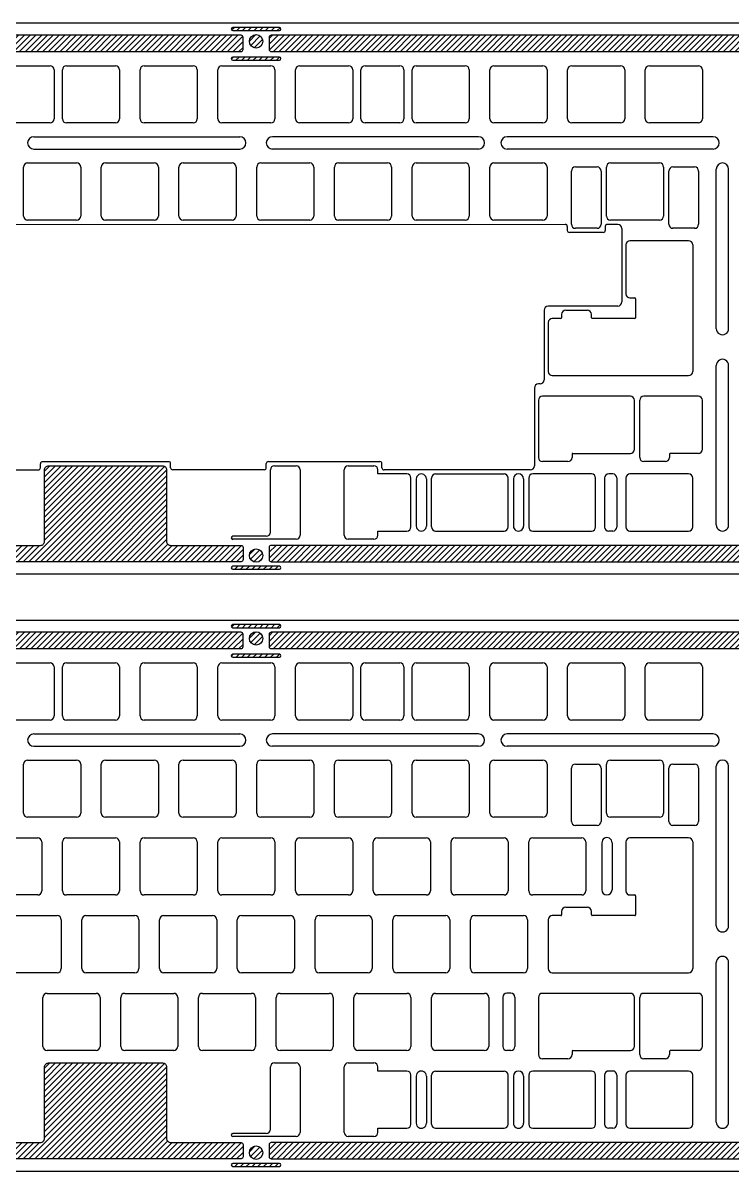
# Model space of a CAD drawing. Header units: inches. Extents: x 2 to 522, y 2 to 437.
# Drawn here: x 123.8 to 297.6, y 2.1 to 283.4 of the extents above; entities that cross this region are included whole.
import ezdxf

# ---------------------------------------------------------------- set-up
doc = ezdxf.new("R2010")
doc.units = ezdxf.units.IN
doc.header["$MEASUREMENT"] = 0
doc.linetypes.add('solid', pattern=[0])
doc.layers.add('hatch', color=7, linetype='Continuous')
doc.layers.add('last', color=3, linetype='Continuous')

msp = doc.modelspace()

# ---------------------------------------------------------------- hatches: boundary and pattern name
at = {"layer": 'hatch'}
h = msp.add_hatch(dxfattribs=at)
h.set_pattern_fill('ANSI31', color=256, scale=8)
h.set_pattern_definition([(45, (7e-13, 146.3113), (-0.7071068, 0.7071068), [])])
h.paths.add_polyline_path([(317.67, 279.89, 0.414214), (317.17, 280.39), (184.67, 280.39, 0.414214), (184.17, 279.89), (184.17, 276.9, 0.414214), (184.67, 276.4), (316.55, 276.4, -0.414214), (316.92, 276.02), (316.92, 275.27, 0.414214), (317.3, 274.9), (333.47, 274.9, 1), (333.47, 275.65), (318.05, 275.65, -0.414214), (317.67, 276.02)])
h.paths.add_polyline_path([(351.27, 277.13), (323.67, 277.13, 0.949744), (323.71, 276.38), (351.27, 276.38, 1)])
h.paths.add_polyline_path([(333.27, 281.94), (326.67, 281.94, 1), (326.67, 277.84), (333.27, 277.84, 1)])
h.paths.add_polyline_path([(348.27, 281.94), (341.67, 281.94, 1), (341.67, 277.84), (348.27, 277.84, 1)])
h.paths.add_polyline_path([(352.32, 278.89, 1), (355.62, 278.89, 1)])
h.paths.add_polyline_path([(356.97, 275.15, 0.414214), (356.47, 275.65), (341.47, 275.65, 1), (341.47, 274.9), (353.78, 274.9, -0.414214), (354.28, 274.4), (354.28, 157.39, -0.414214), (353.78, 156.89), (341.47, 156.89, 1), (341.47, 156.14), (356.47, 156.14, 0.414214), (356.97, 156.64)])
h.paths.add_polyline_path([(351.27, 155.41), (323.71, 155.41, 1.052915), (323.67, 154.66), (351.27, 154.66, 1)])
h.paths.add_polyline_path([(341.67, 153.94, 1), (341.67, 149.84), (348.27, 149.84, 1), (348.27, 153.94), (348.27, 153.94, -1), (348.27, 149.84), (348.27, 149.84, 1), (348.27, 153.94)])
h.paths.add_polyline_path([(333.34, 156.89), (317.3, 156.89, 0.414214), (316.92, 156.51), (316.92, 155.76, -0.414214), (316.55, 155.39), (184.67, 155.39, 0.414214), (184.17, 154.89), (184.17, 151.89, 0.414214), (184.67, 151.39), (317.17, 151.39, 0.414214), (317.67, 151.89), (317.67, 155.76, -0.414214), (318.05, 156.14), (333.34, 156.14, 1)])
h.paths.add_polyline_path([(352.32, 152.89, 1), (355.62, 152.89, 1)])
h.paths.add_polyline_path([(186.67, 150.27), (175.27, 150.27, 1), (175.27, 149.52), (186.67, 149.52, 1)])
h.paths.add_polyline_path([(179.32, 152.89, 1), (182.62, 152.89, 1)])
h.paths.add_polyline_path([(177.77, 154.89, 0.414214), (177.27, 155.39), (160.02, 155.39, -0.414214), (159.02, 156.39), (159.02, 173.89, 0.414214), (158.02, 174.89), (130.11, 174.89, 0.414214), (129.11, 173.89), (129.11, 156.39, -0.414214), (128.11, 155.39), (45.4, 155.39, -0.414214), (45.02, 155.76), (45.02, 156.51, 0.414214), (44.65, 156.89), (28.47, 156.89, 1), (28.47, 156.14), (43.9, 156.14, -0.414214), (44.27, 155.76), (44.27, 151.89, 0.414214), (44.77, 151.39), (177.27, 151.39, 0.414214), (177.77, 151.89)])
h.paths.add_polyline_path([(38.27, 155.41), (10.67, 155.41, 1), (10.67, 154.66), (38.27, 154.66, 1)])
h.paths.add_polyline_path([(6.32, 152.89, 1), (9.62, 152.89, 1)])
h.paths.add_polyline_path([(13.72, 149.84, -1), (13.72, 153.94), (20.22, 153.94, -1), (20.22, 149.84)])
h.paths.add_polyline_path([(28.72, 149.84, -1), (28.72, 153.94), (35.22, 153.94, -1), (35.22, 149.84)])
h.paths.add_polyline_path([(20.47, 156.89), (8.17, 156.89, -0.414214), (7.67, 157.39), (7.67, 274.4, -0.414213), (8.17, 274.9), (20.47, 274.9, 0.999999), (20.47, 275.65), (5.47, 275.65, 0.414214), (4.97, 275.15), (4.97, 156.64, 0.414214), (5.47, 156.14), (20.47, 156.14, 1)])
h.paths.add_polyline_path([(9.62, 278.89, 1), (6.32, 278.89, 1)])
h.paths.add_polyline_path([(20.22, 281.94), (13.72, 281.94, 1), (13.72, 277.84), (20.22, 277.84, 1)])
h.paths.add_polyline_path([(38.27, 277.13), (10.67, 277.13, 1), (10.67, 276.38), (38.27, 276.38, 1)])
h.paths.add_polyline_path([(35.22, 281.94), (28.72, 281.94, 1), (28.72, 277.84), (35.22, 277.84, 1)])
h.paths.add_polyline_path([(177.77, 279.89, 0.414214), (177.27, 280.39), (44.77, 280.39, 0.414214), (44.27, 279.89), (44.27, 276.02, -0.414214), (43.9, 275.65), (28.47, 275.65, 1), (28.47, 274.9), (44.65, 274.9, 0.414214), (45.02, 275.27), (45.02, 276.02, -0.414214), (45.4, 276.4), (177.27, 276.4, 0.414214), (177.77, 276.9)])
h.paths.add_polyline_path([(186.67, 282.27), (175.27, 282.27, 1), (175.27, 281.52), (186.67, 281.52, 1)])
h.paths.add_polyline_path([(179.32, 278.89, 1), (182.62, 278.89, 1)])
h.paths.add_polyline_path([(186.67, 275.02), (175.27, 275.02, 1), (175.27, 274.27), (186.67, 274.27, 1)])
h = msp.add_hatch(dxfattribs=at)
h.set_pattern_fill('ANSI31', color=256, scale=8)
h.paths.add_polyline_path([(317.67, 133.58, 0.414214), (317.17, 134.08), (184.67, 134.08, 0.414214), (184.17, 133.58), (184.17, 130.59, 0.414214), (184.67, 130.09), (316.55, 130.09, -0.414214), (316.92, 129.71), (316.92, 128.96, 0.414214), (317.3, 128.59), (333.47, 128.59, 1), (333.47, 129.34), (318.05, 129.34, -0.414214), (317.67, 129.71)])
h.paths.add_polyline_path([(351.27, 130.82), (323.67, 130.82, 0.949744), (323.71, 130.07), (351.27, 130.07, 1)])
h.paths.add_polyline_path([(333.27, 135.63), (326.67, 135.63, 1), (326.67, 131.53), (333.27, 131.53, 1)])
h.paths.add_polyline_path([(348.27, 135.63), (341.67, 135.63, 1), (341.67, 131.53), (348.27, 131.53, 1)])
h.paths.add_polyline_path([(352.32, 132.58, 1), (355.62, 132.58, 1)])
h.paths.add_polyline_path([(356.97, 128.84, 0.414214), (356.47, 129.34), (341.47, 129.34, 1), (341.47, 128.59), (353.78, 128.59, -0.414214), (354.28, 128.09), (354.28, 11.07, -0.414214), (353.78, 10.57), (341.47, 10.57, 1), (341.47, 9.82), (356.47, 9.82, 0.414214), (356.97, 10.32)])
h.paths.add_polyline_path([(351.27, 9.09), (323.71, 9.09, 1.052915), (323.67, 8.35), (351.27, 8.34, 1)])
h.paths.add_polyline_path([(341.67, 7.63, 1), (341.67, 3.53), (348.27, 3.53, 1), (348.27, 7.63), (348.27, 7.63, -1), (348.27, 3.53), (348.27, 3.53, 1), (348.27, 7.63)])
h.paths.add_polyline_path([(333.34, 10.57), (317.3, 10.57, 0.414214), (316.92, 10.2), (316.92, 9.45, -0.414214), (316.55, 9.07), (184.67, 9.07, 0.414214), (184.17, 8.57), (184.17, 5.58, 0.414214), (184.67, 5.08), (317.17, 5.08, 0.414214), (317.67, 5.58), (317.67, 9.45, -0.414214), (318.05, 9.82), (333.34, 9.82, 1)])
h.paths.add_polyline_path([(352.32, 6.58, 1), (355.62, 6.58, 1)])
h.paths.add_polyline_path([(186.67, 3.96), (175.27, 3.96, 1), (175.27, 3.21), (186.67, 3.21, 1)])
h.paths.add_polyline_path([(179.32, 6.58, 1), (182.62, 6.58, 1)])
h.paths.add_polyline_path([(177.77, 8.57, 0.414214), (177.27, 9.07), (160.02, 9.07, -0.414214), (159.02, 10.07), (159.02, 27.57, 0.414214), (158.02, 28.57), (130.11, 28.57, 0.414214), (129.11, 27.57), (129.11, 10.07, -0.414214), (128.11, 9.07), (45.4, 9.07, -0.414214), (45.02, 9.45), (45.02, 10.2, 0.414214), (44.65, 10.57), (28.47, 10.57, 1), (28.47, 9.82), (43.9, 9.82, -0.414214), (44.27, 9.45), (44.27, 5.58, 0.414214), (44.77, 5.08), (177.27, 5.08, 0.414214), (177.77, 5.58)])
h.paths.add_polyline_path([(38.27, 9.09), (10.67, 9.09, 1), (10.67, 8.34), (38.27, 8.34, 1)])
h.paths.add_polyline_path([(6.32, 6.58, 1), (9.62, 6.58, 1)])
h.paths.add_polyline_path([(13.72, 3.53, -1), (13.72, 7.63), (20.22, 7.63, -1), (20.22, 3.53)])
h.paths.add_polyline_path([(28.72, 3.53, -1), (28.72, 7.63), (35.22, 7.63, -1), (35.22, 3.53)])
h.paths.add_polyline_path([(20.47, 10.57), (8.17, 10.57, -0.414214), (7.67, 11.07), (7.67, 128.09, -0.414213), (8.17, 128.59), (20.47, 128.59, 0.999999), (20.47, 129.34), (5.47, 129.34, 0.414214), (4.97, 128.84), (4.97, 10.32, 0.414214), (5.47, 9.82), (20.47, 9.82, 1)])
h.paths.add_polyline_path([(9.62, 132.58, 1), (6.32, 132.58, 1)])
h.paths.add_polyline_path([(20.22, 135.63), (13.72, 135.63, 1), (13.72, 131.53), (20.22, 131.53, 1)])
h.paths.add_polyline_path([(38.27, 130.82), (10.67, 130.82, 1), (10.67, 130.07), (38.27, 130.07, 1)])
h.paths.add_polyline_path([(35.22, 135.63), (28.72, 135.63, 1), (28.72, 131.53), (35.22, 131.53, 1)])
h.paths.add_polyline_path([(177.77, 133.58, 0.414214), (177.27, 134.08), (44.77, 134.08, 0.414214), (44.27, 133.58), (44.27, 129.71, -0.414214), (43.9, 129.34), (28.47, 129.34, 1), (28.47, 128.59), (44.65, 128.59, 0.414214), (45.02, 128.96), (45.02, 129.71, -0.414214), (45.4, 130.09), (177.27, 130.09, 0.414214), (177.77, 130.59)])
h.paths.add_polyline_path([(186.67, 135.96), (175.27, 135.96, 1), (175.27, 135.21), (186.67, 135.21, 1)])
h.paths.add_polyline_path([(179.32, 132.58, 1), (182.62, 132.58, 1)])
h.paths.add_polyline_path([(186.67, 128.71), (175.27, 128.71, 1), (175.27, 127.96), (186.67, 127.96, 1)])

# ---------------------------------------------------------------- linework, layer by layer
at = {"layer": 'last', "color": 3, "linetype": 'solid'}
for p, q in [((5.97, 283.39), (355.97, 283.39)), ((121.94, 272.9), (130.47, 272.9)), ((134.49, 272.9), (146.49, 272.9)), ((153.54, 272.9), (165.54, 272.9)), ((172.59, 272.9), (184.59, 272.9)), ((191.64, 272.9), (203.64, 272.9)), ((207.67, 272.9), (216.19, 272.9)), ((220.22, 272.9), (232.22, 272.9)), ((239.27, 272.9), (251.27, 272.9)), ((258.32, 272.9), (270.32, 272.9)), ((277.37, 272.9), (289.37, 272.9)), ((131.47, 271.9), (131.47, 259.9)), ((133.49, 259.9), (133.49, 271.9)), ((147.49, 271.9), (147.49, 259.9)), ((152.54, 259.9), (152.54, 271.9)), ((166.54, 271.9), (166.54, 259.9)), ((171.59, 259.9), (171.59, 271.9)), ((185.59, 271.9), (185.59, 259.9)), ((190.64, 259.9), (190.64, 271.9)), ((204.64, 271.9), (204.64, 259.9)), ((206.67, 259.9), (206.67, 271.9)), ((217.19, 271.9), (217.19, 259.9)), ((219.22, 259.9), (219.22, 271.9)), ((233.22, 271.9), (233.22, 259.9)), ((238.27, 259.9), (238.27, 271.9)), ((252.27, 271.9), (252.27, 259.9)), ((257.32, 259.9), (257.32, 271.9)), ((271.32, 271.9), (271.32, 259.9)), ((276.37, 259.9), (276.37, 271.9)), ((290.37, 271.9), (290.37, 259.9)), ((130.47, 258.9), (121.94, 258.9)), ((146.49, 258.9), (134.49, 258.9)), ((165.54, 258.9), (153.54, 258.9)), ((184.59, 258.9), (172.59, 258.9)), ((203.64, 258.9), (191.64, 258.9)), ((216.19, 258.9), (207.67, 258.9)), ((232.22, 258.9), (220.22, 258.9)), ((251.27, 258.9), (239.27, 258.9)), ((270.32, 258.9), (258.32, 258.9)), ((289.37, 258.9), (277.37, 258.9)), ((126.47, 255.49), (176.97, 255.49)), ((235.47, 255.49), (184.97, 255.49)), ((292.97, 255.49), (242.47, 255.49)), ((126.47, 252.49), (176.97, 252.49)), ((235.47, 252.49), (184.97, 252.49)), ((292.97, 252.49), (242.47, 252.49)), ((123.97, 236.08), (123.97, 248.08)), ((124.97, 249.08), (136.97, 249.08)), ((137.97, 248.08), (137.97, 236.08)), ((143.02, 236.08), (143.02, 248.08)), ((144.02, 249.08), (156.02, 249.08)), ((157.02, 248.08), (157.02, 236.08)), ((162.07, 236.08), (162.07, 248.08)), ((163.07, 249.08), (175.07, 249.08)), ((176.07, 248.08), (176.07, 236.08)), ((181.12, 236.08), (181.12, 248.08)), ((182.12, 249.08), (194.12, 249.08)), ((195.12, 248.08), (195.12, 236.08)), ((200.17, 236.08), (200.17, 248.08)), ((201.17, 249.08), (213.17, 249.08)), ((214.17, 248.08), (214.17, 236.08)), ((219.22, 236.08), (219.22, 248.08)), ((220.22, 249.08), (232.22, 249.08)), ((233.22, 248.08), (233.22, 236.08)), ((238.27, 236.08), (238.27, 248.08)), ((239.27, 249.08), (251.27, 249.08)), ((252.27, 248.08), (252.27, 236.08)), ((259.25, 248.11), (264.55, 248.11)), ((266.84, 236.08), (266.84, 248.08)), ((267.84, 249.08), (279.84, 249.08)), ((280.84, 248.08), (280.84, 236.08)), ((283.13, 248.11), (288.43, 248.11)), ((293.77, 208.48), (293.77, 247.59)), ((296.77, 208.48), (296.77, 247.59)), ((258.25, 234.07), (258.25, 247.11)), ((265.55, 247.11), (265.55, 234.07)), ((282.13, 234.07), (282.13, 247.11)), ((289.43, 247.11), (289.43, 234.07)), ((136.97, 235.08), (124.97, 235.08)), ((156.02, 235.08), (144.02, 235.08)), ((175.07, 235.08), (163.07, 235.08)), ((194.12, 235.08), (182.12, 235.08)), ((213.17, 235.08), (201.17, 235.08)), ((232.22, 235.08), (220.22, 235.08)), ((251.27, 235.08), (239.27, 235.08)), ((279.84, 235.08), (267.84, 235.08)), ((264.55, 233.07), (259.25, 233.07)), ((288.51, 233.07), (283.07, 233.07)), ((288.43, 233.07), (283.13, 233.07)), ((271.61, 229.03), (271.61, 217.03)), ((286.99, 230.03), (272.61, 230.03)), ((287.99, 229.03), (287.99, 197.98)), ((272.61, 216.03), (273.79, 216.03)), ((273.99, 215.83), (273.99, 211.18)), ((255.66, 210.98), (253.56, 210.98)), ((255.86, 212.01), (255.86, 211.18)), ((256.86, 213.01), (262.16, 213.01)), ((263.16, 211.18), (263.16, 212.01)), ((273.79, 210.98), (263.36, 210.98)), ((252.56, 209.98), (252.56, 197.98)), ((253.56, 196.98), (286.99, 196.98)), ((293.77, 160.39), (293.77, 199.48)), ((296.77, 160.39), (296.77, 199.48)), ((272.7, 191.93), (251.17, 191.93)), ((289.37, 191.93), (275.99, 191.93)), ((250.17, 190.93), (250.17, 176.91)), ((273.7, 178.93), (273.7, 190.93)), ((274.99, 176.91), (274.99, 190.93)), ((290.37, 178.93), (290.37, 190.93)), ((258.41, 177.73), (258.41, 176.91)), ((258.61, 177.93), (272.7, 177.93)), ((282.29, 177.73), (282.29, 176.91)), ((289.37, 177.93), (282.49, 177.93)), ((185.47, 174.91), (190.77, 174.91)), ((203.55, 174.91), (209.82, 174.91)), ((257.41, 175.91), (251.17, 175.91)), ((281.29, 175.91), (275.99, 175.91)), ((184.47, 158.62), (184.47, 173.91)), ((191.77, 173.91), (191.77, 157.87)), ((202.55, 157.87), (202.55, 173.91)), ((210.82, 172.89), (210.82, 173.91)), ((217.93, 172.89), (210.82, 172.89)), ((218.93, 159.89), (218.93, 171.89)), ((220.21, 171.66), (220.21, 160.12)), ((222.71, 171.66), (222.71, 160.12)), ((223.98, 159.89), (223.98, 171.89)), ((224.98, 172.89), (241.74, 172.89)), ((242.74, 159.89), (242.74, 171.89)), ((244.02, 171.66), (244.02, 160.12)), ((246.52, 171.66), (246.52, 160.12)), ((247.79, 171.89), (247.79, 159.89)), ((263.17, 172.89), (248.79, 172.89)), ((264.17, 159.89), (264.17, 171.89)), ((266.39, 171.91), (266.39, 159.87)), ((268.39, 172.91), (267.39, 172.91)), ((269.39, 171.91), (269.39, 159.87)), ((271.61, 171.89), (271.61, 159.89)), ((286.99, 172.89), (272.61, 172.89)), ((287.99, 159.89), (287.99, 171.89)), ((210.82, 158.89), (217.93, 158.89)), ((210.82, 157.87), (210.82, 158.89)), ((224.98, 158.89), (241.74, 158.89)), ((248.79, 158.89), (263.17, 158.89)), ((268.39, 158.87), (267.39, 158.87)), ((272.61, 158.89), (286.99, 158.89)), ((190.77, 156.87), (175.27, 156.87)), ((209.82, 156.87), (203.55, 156.87)), ((5.97, 148.39), (355.97, 148.39)), ((5.97, 137.08), (355.97, 137.08)), ((121.94, 126.59), (130.47, 126.59)), ((131.47, 125.59), (131.47, 113.59)), ((133.49, 113.59), (133.49, 125.59)), ((134.49, 126.59), (146.49, 126.59)), ((147.49, 125.59), (147.49, 113.59)), ((152.54, 113.59), (152.54, 125.59)), ((153.54, 126.59), (165.54, 126.59)), ((166.54, 125.59), (166.54, 113.59)), ((171.59, 113.59), (171.59, 125.59)), ((172.59, 126.59), (184.59, 126.59)), ((185.59, 125.59), (185.59, 113.59)), ((190.64, 113.59), (190.64, 125.59)), ((191.64, 126.59), (203.64, 126.59)), ((204.64, 125.59), (204.64, 113.59)), ((206.67, 113.59), (206.67, 125.59)), ((207.67, 126.59), (216.19, 126.59)), ((217.19, 125.59), (217.19, 113.59)), ((219.22, 113.59), (219.22, 125.59)), ((220.22, 126.59), (232.22, 126.59)), ((233.22, 125.59), (233.22, 113.59)), ((238.27, 113.59), (238.27, 125.59)), ((239.27, 126.59), (251.27, 126.59)), ((252.27, 125.59), (252.27, 113.59)), ((257.32, 113.59), (257.32, 125.59)), ((258.32, 126.59), (270.32, 126.59)), ((271.32, 125.59), (271.32, 113.59)), ((276.37, 113.59), (276.37, 125.59)), ((277.37, 126.59), (289.37, 126.59)), ((290.37, 125.59), (290.37, 113.59)), ((130.47, 112.59), (121.94, 112.59)), ((146.49, 112.59), (134.49, 112.59)), ((165.54, 112.59), (153.54, 112.59)), ((184.59, 112.59), (172.59, 112.59)), ((203.64, 112.59), (191.64, 112.59)), ((216.19, 112.59), (207.67, 112.59)), ((232.22, 112.59), (220.22, 112.59)), ((251.27, 112.59), (239.27, 112.59)), ((270.32, 112.59), (258.32, 112.59)), ((289.37, 112.59), (277.37, 112.59)), ((126.47, 109.18), (176.97, 109.18)), ((235.47, 109.18), (184.97, 109.18)), ((292.97, 109.18), (242.47, 109.18)), ((126.47, 106.18), (176.97, 106.18)), ((235.47, 106.18), (184.97, 106.18)), ((292.97, 106.18), (242.47, 106.18)), ((123.97, 89.77), (123.97, 101.77)), ((124.97, 102.77), (136.97, 102.77)), ((137.97, 101.77), (137.97, 89.77)), ((143.02, 89.77), (143.02, 101.77)), ((144.02, 102.77), (156.02, 102.77)), ((157.02, 101.77), (157.02, 89.77)), ((162.07, 89.77), (162.07, 101.77)), ((163.07, 102.77), (175.07, 102.77)), ((176.07, 101.77), (176.07, 89.77)), ((181.12, 89.77), (181.12, 101.77)), ((182.12, 102.77), (194.12, 102.77)), ((195.12, 101.77), (195.12, 89.77)), ((200.17, 89.77), (200.17, 101.77)), ((201.17, 102.77), (213.17, 102.77)), ((214.17, 101.77), (214.17, 89.77)), ((219.22, 89.77), (219.22, 101.77)), ((220.22, 102.77), (232.22, 102.77)), ((233.22, 101.77), (233.22, 89.77)), ((238.27, 89.77), (238.27, 101.77)), ((239.27, 102.77), (251.27, 102.77)), ((252.27, 101.77), (252.27, 89.77)), ((259.25, 101.8), (264.55, 101.8)), ((266.84, 89.77), (266.84, 101.77)), ((267.84, 102.77), (279.84, 102.77)), ((280.84, 101.77), (280.84, 89.77)), ((283.13, 101.8), (288.43, 101.8)), ((293.77, 62.17), (293.77, 101.27)), ((296.77, 62.17), (296.77, 101.27)), ((258.25, 87.76), (258.25, 100.8)), ((265.55, 100.8), (265.55, 87.76)), ((282.13, 87.76), (282.13, 100.8)), ((289.43, 100.8), (289.43, 87.76)), ((136.97, 88.77), (124.97, 88.77)), ((156.02, 88.77), (144.02, 88.77)), ((175.07, 88.77), (163.07, 88.77)), ((194.12, 88.77), (182.12, 88.77)), ((213.17, 88.77), (201.17, 88.77)), ((232.22, 88.77), (220.22, 88.77)), ((251.27, 88.77), (239.27, 88.77)), ((279.84, 88.77), (267.84, 88.77)), ((264.55, 86.76), (259.25, 86.76)), ((288.51, 86.76), (283.07, 86.76)), ((288.43, 86.76), (283.13, 86.76)), ((115.44, 83.72), (127.44, 83.72)), ((128.44, 82.72), (128.44, 70.72)), ((133.49, 70.72), (133.49, 82.72)), ((134.49, 83.72), (146.49, 83.72)), ((147.49, 82.72), (147.49, 70.72)), ((152.54, 70.72), (152.54, 82.72)), ((153.54, 83.72), (165.54, 83.72)), ((166.54, 82.72), (166.54, 70.72)), ((171.59, 70.72), (171.59, 82.72)), ((172.59, 83.72), (184.59, 83.72)), ((185.59, 82.72), (185.59, 70.72)), ((190.64, 70.72), (190.64, 82.72)), ((191.64, 83.72), (203.64, 83.72)), ((204.64, 82.72), (204.64, 70.72)), ((209.69, 70.72), (209.69, 82.72)), ((210.69, 83.72), (222.69, 83.72)), ((223.69, 82.72), (223.69, 70.72)), ((228.74, 70.72), (228.74, 82.72)), ((229.74, 83.72), (241.74, 83.72)), ((242.74, 82.72), (242.74, 70.72)), ((247.79, 70.72), (247.79, 82.72)), ((248.79, 83.72), (260.79, 83.72)), ((261.79, 82.72), (261.79, 70.72)), ((265.71, 82.52), (265.71, 70.98)), ((268.21, 82.52), (268.21, 70.98)), ((271.61, 82.72), (271.61, 70.72)), ((286.99, 83.72), (272.61, 83.72)), ((287.99, 82.72), (287.99, 51.67)), ((127.44, 69.72), (115.44, 69.72)), ((146.49, 69.72), (134.49, 69.72)), ((165.54, 69.72), (153.54, 69.72)), ((184.59, 69.72), (172.59, 69.72)), ((203.64, 69.72), (191.64, 69.72)), ((222.69, 69.72), (210.69, 69.72)), ((241.74, 69.72), (229.74, 69.72)), ((260.79, 69.72), (248.79, 69.72)), ((272.61, 69.72), (273.79, 69.72)), ((273.99, 69.52), (273.99, 64.87)), ((255.86, 65.7), (255.86, 64.87)), ((256.86, 66.7), (262.16, 66.7)), ((263.16, 64.87), (263.16, 65.7)), ((120.21, 64.67), (132.21, 64.67)), ((133.21, 63.67), (133.21, 51.67)), ((138.26, 51.67), (138.26, 63.67)), ((139.26, 64.67), (151.26, 64.67)), ((152.26, 63.67), (152.26, 51.67)), ((157.31, 51.67), (157.31, 63.67)), ((158.31, 64.67), (170.31, 64.67)), ((171.31, 63.67), (171.31, 51.67)), ((176.36, 51.67), (176.36, 63.67)), ((177.36, 64.67), (189.36, 64.67)), ((190.36, 63.67), (190.36, 51.67)), ((195.41, 51.67), (195.41, 63.67)), ((196.41, 64.67), (208.41, 64.67)), ((209.41, 63.67), (209.41, 51.67)), ((214.46, 51.67), (214.46, 63.67)), ((215.46, 64.67), (227.46, 64.67)), ((228.46, 63.67), (228.46, 51.67)), ((233.51, 51.67), (233.51, 63.67)), ((234.51, 64.67), (246.51, 64.67)), ((247.51, 63.67), (247.51, 51.67)), ((252.56, 63.67), (252.56, 51.67)), ((255.66, 64.67), (253.56, 64.67)), ((273.79, 64.67), (263.36, 64.67)), ((132.21, 50.67), (120.21, 50.67)), ((151.26, 50.67), (139.26, 50.67)), ((170.31, 50.67), (158.31, 50.67)), ((189.36, 50.67), (177.36, 50.67)), ((208.41, 50.67), (196.41, 50.67)), ((227.46, 50.67), (215.46, 50.67)), ((246.51, 50.67), (234.51, 50.67)), ((253.56, 50.67), (286.99, 50.67)), ((293.77, 14.07), (293.77, 53.17)), ((296.77, 14.07), (296.77, 53.17)), ((129.73, 45.62), (141.73, 45.62)), ((148.78, 45.62), (160.78, 45.62)), ((167.83, 45.62), (179.83, 45.62)), ((186.88, 45.62), (198.88, 45.62)), ((205.93, 45.62), (217.93, 45.62)), ((224.98, 45.62), (236.98, 45.62)), ((243.41, 45.67), (242.41, 45.67)), ((272.7, 45.62), (251.17, 45.62)), ((289.37, 45.62), (275.99, 45.62)), ((128.73, 32.62), (128.73, 44.62)), ((142.73, 44.62), (142.73, 32.62)), ((147.78, 32.62), (147.78, 44.62)), ((161.78, 44.62), (161.78, 32.62)), ((166.83, 32.62), (166.83, 44.62)), ((180.83, 44.62), (180.83, 32.62)), ((185.88, 32.62), (185.88, 44.62)), ((199.88, 44.62), (199.88, 32.62)), ((204.93, 32.62), (204.93, 44.62)), ((218.93, 44.62), (218.93, 32.62)), ((223.98, 32.62), (223.98, 44.62)), ((237.98, 44.62), (237.98, 32.62)), ((241.41, 44.67), (241.41, 32.63)), ((244.41, 44.67), (244.41, 32.63)), ((250.17, 44.62), (250.17, 30.6)), ((273.7, 32.62), (273.7, 44.62)), ((274.99, 30.6), (274.99, 44.62)), ((290.37, 32.62), (290.37, 44.62)), ((141.73, 31.62), (129.73, 31.62)), ((160.78, 31.62), (148.78, 31.62)), ((179.83, 31.62), (167.83, 31.62)), ((198.88, 31.62), (186.88, 31.62)), ((217.93, 31.62), (205.93, 31.62)), ((236.98, 31.62), (224.98, 31.62)), ((243.41, 31.63), (242.41, 31.63)), ((258.41, 31.42), (258.41, 30.6)), ((258.61, 31.62), (272.7, 31.62)), ((282.29, 31.42), (282.29, 30.6)), ((289.37, 31.62), (282.49, 31.62)), ((185.47, 28.59), (190.77, 28.59)), ((203.55, 28.59), (209.82, 28.59)), ((257.41, 29.6), (251.17, 29.6)), ((281.29, 29.6), (275.99, 29.6)), ((184.47, 12.3), (184.47, 27.59)), ((191.77, 27.59), (191.77, 11.55)), ((202.55, 11.55), (202.55, 27.59)), ((210.82, 26.57), (210.82, 27.59)), ((217.93, 26.57), (210.82, 26.57)), ((218.93, 13.57), (218.93, 25.57)), ((220.21, 25.34), (220.21, 13.8)), ((222.71, 25.34), (222.71, 13.8)), ((223.98, 13.57), (223.98, 25.57)), ((224.98, 26.57), (241.74, 26.57)), ((242.74, 13.57), (242.74, 25.57)), ((244.02, 25.34), (244.02, 13.8)), ((246.52, 25.34), (246.52, 13.8)), ((247.79, 25.57), (247.79, 13.57)), ((263.17, 26.57), (248.79, 26.57)), ((264.17, 13.57), (264.17, 25.57)), ((266.39, 25.59), (266.39, 13.55)), ((268.39, 26.59), (267.39, 26.59)), ((269.39, 25.59), (269.39, 13.55)), ((271.61, 25.57), (271.61, 13.57)), ((286.99, 26.57), (272.61, 26.57)), ((287.99, 13.57), (287.99, 25.57)), ((210.82, 12.57), (217.93, 12.57)), ((210.82, 11.55), (210.82, 12.57)), ((224.98, 12.57), (241.74, 12.57)), ((248.79, 12.57), (263.17, 12.57)), ((268.39, 12.55), (267.39, 12.55)), ((272.61, 12.57), (286.99, 12.57)), ((190.77, 10.55), (175.27, 10.55)), ((209.82, 10.55), (203.55, 10.55)), ((5.97, 2.08), (355.97, 2.08))]:
    msp.add_line(p, q, dxfattribs=at)
at = {"layer": 'last', "color": 3, "linetype": 'Continuous'}
for p, q in [((30.47, 234.08), (256.75, 234.04)), ((270.61, 233.04), (270.61, 215.03)), ((269.61, 214.03), (252.55, 213.99)), ((251.56, 212.99), (251.56, 195.93)), ((250.56, 194.93), (250.17, 194.93)), ((249.17, 193.93), (249.17, 174.88)), ((248.17, 173.88), (212.32, 173.89))]:
    msp.add_line(p, q, dxfattribs=at)
at = {"layer": 'last', "color": 3}
for p, q in [((257.25, 233.54), (257.25, 232.57)), ((266.55, 233.54), (266.55, 232.57)), ((269.61, 234.04), (267.05, 234.04)), ((266.05, 232.07), (257.75, 232.07)), ((128.11, 174.38), (128.11, 175.39)), ((159.52, 175.89), (128.61, 175.89)), ((160.02, 174.41), (160.02, 175.39)), ((183.47, 174.41), (183.47, 175.41)), ((183.97, 175.91), (211.32, 175.91)), ((211.82, 174.39), (211.82, 175.41)), ((97.9, 173.88), (127.61, 173.88)), ((182.97, 173.91), (160.52, 173.91)), ((183.47, 157.62), (175.27, 157.62)), ((183.47, 11.3), (175.27, 11.3))]:
    msp.add_line(p, q, dxfattribs=at)
for points in [[(186.67, 281.52, 1), (186.67, 282.27), (175.27, 282.27, 1), (175.27, 281.52)], [(28.47, 274.9), (44.65, 274.9, 0.414214), (45.02, 275.27), (45.02, 276.02, -0.414214), (45.4, 276.4), (177.27, 276.4, 0.414214), (177.77, 276.9), (177.77, 279.89, 0.414214), (177.27, 280.39), (44.77, 280.39, 0.414214), (44.27, 279.89), (44.27, 276.02, -0.414214), (43.9, 275.65), (28.47, 275.65, 1)], [(317.3, 274.9), (333.47, 274.9, 1), (333.47, 275.65), (318.05, 275.65, -0.414214), (317.67, 276.02), (317.67, 279.89, 0.414214), (317.17, 280.39), (184.67, 280.39, 0.414214), (184.17, 279.89), (184.17, 276.9, 0.414214), (184.67, 276.4), (316.55, 276.4, -0.414214), (316.92, 276.02), (316.92, 275.27, 0.414214)], [(186.67, 274.27, 1), (186.67, 275.02), (175.27, 275.02, 1), (175.27, 274.27)], [(177.77, 154.89), (177.77, 151.89, -0.414214), (177.27, 151.39), (44.77, 151.39, -0.414214), (44.27, 151.89), (44.27, 155.76, 0.414214), (43.9, 156.14), (28.47, 156.14, -1), (28.47, 156.89), (44.65, 156.89, -0.414214), (45.02, 156.51), (45.02, 155.76, 0.414214), (45.4, 155.39), (128.11, 155.39, 0.414214), (129.11, 156.39), (129.11, 173.89, -0.414214), (130.11, 174.89), (158.02, 174.89, -0.414214), (159.02, 173.89), (159.02, 156.39, 0.414214), (160.02, 155.39), (177.27, 155.39, -0.414214)], [(175.27, 150.27, 1), (175.27, 149.52), (186.67, 149.52, 1), (186.67, 150.27)], [(186.67, 135.21, 1), (186.67, 135.96), (175.27, 135.96, 1), (175.27, 135.21)], [(28.47, 128.59), (44.65, 128.59, 0.414214), (45.02, 128.96), (45.02, 129.71, -0.414214), (45.4, 130.09), (177.27, 130.09, 0.414214), (177.77, 130.59), (177.77, 133.58, 0.414214), (177.27, 134.08), (44.77, 134.08, 0.414214), (44.27, 133.58), (44.27, 129.71, -0.414214), (43.9, 129.34), (28.47, 129.34, 1)], [(317.3, 128.59), (333.47, 128.59, 1), (333.47, 129.34), (318.05, 129.34, -0.414214), (317.67, 129.71), (317.67, 133.58, 0.414214), (317.17, 134.08), (184.67, 134.08, 0.414214), (184.17, 133.58), (184.17, 130.59, 0.414214), (184.67, 130.09), (316.55, 130.09, -0.414214), (316.92, 129.71), (316.92, 128.96, 0.414214)], [(186.67, 127.96, 1), (186.67, 128.71), (175.27, 128.71, 1), (175.27, 127.96)], [(177.77, 8.57), (177.77, 5.58, -0.414214), (177.27, 5.08), (44.77, 5.08, -0.414214), (44.27, 5.58), (44.27, 9.45, 0.414214), (43.9, 9.82), (28.47, 9.82, -1), (28.47, 10.57), (44.65, 10.57, -0.414214), (45.02, 10.2), (45.02, 9.45, 0.414214), (45.4, 9.07), (128.11, 9.07, 0.414214), (129.11, 10.07), (129.11, 27.57, -0.414214), (130.11, 28.57), (158.02, 28.57, -0.414214), (159.02, 27.57), (159.02, 10.07, 0.414214), (160.02, 9.07), (177.27, 9.07, -0.414214)], [(175.27, 3.96, 1), (175.27, 3.21), (186.67, 3.21, 1), (186.67, 3.96)]]:
    msp.add_lwpolyline(points, format="xyb", close=True, dxfattribs=at)
for points in [[(333.47, 156.89), (317.3, 156.89, 0.414214), (316.92, 156.51), (316.92, 155.76, -0.414214), (316.55, 155.39), (184.67, 155.39, 0.414214), (184.17, 154.89), (184.17, 151.89, 0.414214), (184.67, 151.39), (317.17, 151.39, 0.414214), (317.67, 151.89), (317.67, 155.76, -0.414214), (318.05, 156.14), (333.47, 156.14)], [(333.47, 10.57), (317.3, 10.57, 0.414214), (316.92, 10.2), (316.92, 9.45, -0.414214), (316.55, 9.07), (184.67, 9.07, 0.414214), (184.17, 8.57), (184.17, 5.58, 0.414214), (184.67, 5.08), (317.17, 5.08, 0.414214), (317.67, 5.58), (317.67, 9.45, -0.414214), (318.05, 9.82), (333.47, 9.82)]]:
    msp.add_lwpolyline(points, format="xyb", dxfattribs=at)
at = {"layer": 'last', "color": 3, "linetype": 'solid'}
for centre in [(180.97, 278.89), (180.97, 152.89), (180.97, 132.58), (180.97, 6.58)]:
    msp.add_circle(centre, 1.65, dxfattribs=at)
for centre, radius, start, end in [((130.47, 271.9), 1, 0, 90), ((134.49, 271.9), 1, 90, 180), ((146.49, 271.9), 1, 0, 90), ((153.54, 271.9), 1, 90, 180), ((165.54, 271.9), 1, 0, 90), ((172.59, 271.9), 1, 90, 180), ((184.59, 271.9), 1, 0, 90), ((191.64, 271.9), 1, 90, 180), ((203.64, 271.9), 1, 0, 90), ((207.67, 271.9), 1, 90, 180), ((216.19, 271.9), 1, 0, 90), ((220.22, 271.9), 1, 90, 180), ((232.22, 271.9), 1, 0, 90), ((239.27, 271.9), 1, 90, 180), ((251.27, 271.9), 1, 0, 90), ((258.32, 271.9), 1, 90, 180), ((270.32, 271.9), 1, 0, 90), ((277.37, 271.9), 1, 90, 180), ((289.37, 271.9), 1, 0, 90), ((130.47, 259.9), 1, 270, 0), ((134.49, 259.9), 1, 180, 270), ((146.49, 259.9), 1, 270, 0), ((153.54, 259.9), 1, 180, 270), ((165.54, 259.9), 1, 270, 0), ((172.59, 259.9), 1, 180, 270), ((184.59, 259.9), 1, 270, 0), ((191.64, 259.9), 1, 180, 270), ((203.64, 259.9), 1, 270, 0), ((207.67, 259.9), 1, 180, 270), ((216.19, 259.9), 1, 270, 0), ((220.22, 259.9), 1, 180, 270), ((232.22, 259.9), 1, 270, 0), ((239.27, 259.9), 1, 180, 270), ((251.27, 259.9), 1, 270, 0), ((258.32, 259.9), 1, 180, 270), ((270.32, 259.9), 1, 270, 0), ((277.37, 259.9), 1, 180, 270), ((289.37, 259.9), 1, 270, 0), ((126.47, 253.99), 1.5, 90, 270), ((176.97, 253.99), 1.5, 270, 90), ((184.97, 253.99), 1.5, 90, 270), ((235.47, 253.99), 1.5, 270, 90), ((242.47, 253.99), 1.5, 90, 270), ((292.97, 253.99), 1.5, 270, 90), ((124.97, 248.08), 1, 90, 180), ((136.97, 248.08), 1, 0, 90), ((144.02, 248.08), 1, 90, 180), ((156.02, 248.08), 1, 0, 90), ((163.07, 248.08), 1, 90, 180), ((175.07, 248.08), 1, 0, 90), ((182.12, 248.08), 1, 90, 180), ((194.12, 248.08), 1, 0, 90), ((201.17, 248.08), 1, 90, 180), ((213.17, 248.08), 1, 0, 90), ((220.22, 248.08), 1, 90, 180), ((232.22, 248.08), 1, 0, 90), ((239.27, 248.08), 1, 90, 180), ((251.27, 248.08), 1, 0, 90), ((259.25, 247.11), 1, 90, 180), ((264.55, 247.11), 1, 360, 90), ((267.84, 248.08), 1, 90, 180), ((279.84, 248.08), 1, 0, 90), ((283.13, 247.11), 1, 90, 180), ((288.43, 247.11), 1, 360, 90), ((295.27, 247.59), 1.5, 0, 180), ((124.97, 236.08), 1, 180, 270), ((136.97, 236.08), 1, 270, 0), ((144.02, 236.08), 1, 180, 270), ((156.02, 236.08), 1, 270, 0), ((163.07, 236.08), 1, 180, 270), ((175.07, 236.08), 1, 270, 0), ((182.12, 236.08), 1, 180, 270), ((194.12, 236.08), 1, 270, 0), ((201.17, 236.08), 1, 180, 270), ((213.17, 236.08), 1, 270, 0), ((220.22, 236.08), 1, 180, 270), ((232.22, 236.08), 1, 270, 0), ((239.27, 236.08), 1, 180, 270), ((251.27, 236.08), 1, 270, 0), ((259.25, 234.07), 1, 180, 270), ((264.55, 234.07), 1, 270, 360), ((267.84, 236.08), 1, 180, 270), ((279.84, 236.08), 1, 270, 0), ((283.13, 234.07), 1, 180, 270), ((288.43, 234.07), 1, 270, 360), ((272.61, 229.03), 1, 90, 180), ((286.99, 229.03), 1, 0, 90), ((272.61, 217.03), 1, 180, 270), ((273.79, 215.83), 0.2, 0, 90), ((253.56, 209.98), 1, 90, 180), ((255.66, 211.18), 0.2, 270, 0), ((256.86, 212.01), 1, 90, 180), ((262.16, 212.01), 1, 360, 90), ((263.36, 211.18), 0.2, 180, 270), ((273.79, 211.18), 0.2, 270, 0), ((295.27, 208.48), 1.5, 179.999, 0.001), ((295.27, 199.48), 1.5, 359.9987, 180.0013), ((253.56, 197.98), 1, 180, 270), ((286.99, 197.98), 1, 270, 0), ((251.17, 190.93), 1, 90, 180), ((272.7, 190.93), 1, 0, 90), ((275.99, 190.93), 1, 90, 180), ((289.37, 190.93), 1, 0, 90), ((258.61, 177.73), 0.2, 90, 180), ((272.7, 178.93), 1, 270, 0), ((282.49, 177.73), 0.2, 90, 180), ((289.37, 178.93), 1, 270, 0), ((185.47, 173.91), 1, 90, 180), ((190.77, 173.91), 1, 360, 90), ((203.55, 173.91), 1, 90, 180), ((209.82, 173.91), 1, 0, 90), ((251.17, 176.91), 1, 180, 270), ((257.41, 176.91), 1, 270, 0), ((275.99, 176.91), 1, 180, 270), ((281.29, 176.91), 1, 270, 360), ((217.93, 171.89), 1, 0, 90), ((221.46, 171.66), 1.25, 359.9989, 180.0011), ((224.98, 171.89), 1, 90, 180), ((241.74, 171.89), 1, 0, 90), ((245.27, 171.66), 1.25, 0, 180), ((248.79, 171.89), 1, 90, 180), ((263.17, 171.89), 1, 0, 90), ((267.39, 171.91), 1, 90, 180), ((268.39, 171.91), 1, 0, 90), ((272.61, 171.89), 1, 90, 180), ((286.99, 171.89), 1, 0, 90), ((295.27, 160.39), 1.5, 179.9997, 0.0003), ((190.77, 157.87), 1, 270, 360), ((203.55, 157.87), 1, 180, 270), ((209.82, 157.87), 1, 270, 360), ((217.93, 159.89), 1, 270, 0), ((221.46, 160.12), 1.25, 179.9999, 0.0001), ((224.98, 159.89), 1, 180, 270), ((241.74, 159.89), 1, 270, 0), ((245.27, 160.12), 1.25, 179.9999, 0.0001), ((248.79, 159.89), 1, 180, 270), ((263.17, 159.89), 1, 270, 0), ((267.39, 159.87), 1, 180, 270), ((268.39, 159.87), 1, 270, 0), ((272.61, 159.89), 1, 180, 270), ((286.99, 159.89), 1, 270, 0), ((130.47, 125.59), 1, 0, 90), ((134.49, 125.59), 1, 90, 180), ((146.49, 125.59), 1, 0, 90), ((153.54, 125.59), 1, 90, 180), ((165.54, 125.59), 1, 0, 90), ((172.59, 125.59), 1, 90, 180), ((184.59, 125.59), 1, 0, 90), ((191.64, 125.59), 1, 90, 180), ((203.64, 125.59), 1, 0, 90), ((207.67, 125.59), 1, 90, 180), ((216.19, 125.59), 1, 0, 90), ((220.22, 125.59), 1, 90, 180), ((232.22, 125.59), 1, 0, 90), ((239.27, 125.59), 1, 90, 180), ((251.27, 125.59), 1, 0, 90), ((258.32, 125.59), 1, 90, 180), ((270.32, 125.59), 1, 0, 90), ((277.37, 125.59), 1, 90, 180), ((289.37, 125.59), 1, 0, 90), ((130.47, 113.59), 1, 270, 0), ((134.49, 113.59), 1, 180, 270), ((146.49, 113.59), 1, 270, 0), ((153.54, 113.59), 1, 180, 270), ((165.54, 113.59), 1, 270, 0), ((172.59, 113.59), 1, 180, 270), ((184.59, 113.59), 1, 270, 0), ((191.64, 113.59), 1, 180, 270), ((203.64, 113.59), 1, 270, 0), ((207.67, 113.59), 1, 180, 270), ((216.19, 113.59), 1, 270, 0), ((220.22, 113.59), 1, 180, 270), ((232.22, 113.59), 1, 270, 0), ((239.27, 113.59), 1, 180, 270), ((251.27, 113.59), 1, 270, 0), ((258.32, 113.59), 1, 180, 270), ((270.32, 113.59), 1, 270, 0), ((277.37, 113.59), 1, 180, 270), ((289.37, 113.59), 1, 270, 0), ((126.47, 107.68), 1.5, 90, 270), ((176.97, 107.68), 1.5, 270, 90), ((184.97, 107.68), 1.5, 90, 270), ((235.47, 107.68), 1.5, 270, 90), ((242.47, 107.68), 1.5, 90, 270), ((292.97, 107.68), 1.5, 270, 90), ((124.97, 101.77), 1, 90, 180), ((136.97, 101.77), 1, 0, 90), ((144.02, 101.77), 1, 90, 180), ((156.02, 101.77), 1, 0, 90), ((163.07, 101.77), 1, 90, 180), ((175.07, 101.77), 1, 0, 90), ((182.12, 101.77), 1, 90, 180), ((194.12, 101.77), 1, 0, 90), ((201.17, 101.77), 1, 90, 180), ((213.17, 101.77), 1, 0, 90), ((220.22, 101.77), 1, 90, 180), ((232.22, 101.77), 1, 0, 90), ((239.27, 101.77), 1, 90, 180), ((251.27, 101.77), 1, 0, 90), ((259.25, 100.8), 1, 90, 180), ((264.55, 100.8), 1, 360, 90), ((267.84, 101.77), 1, 90, 180), ((279.84, 101.77), 1, 0, 90), ((283.13, 100.8), 1, 90, 180), ((288.43, 100.8), 1, 360, 90), ((295.27, 101.27), 1.5, 0, 180), ((124.97, 89.77), 1, 180, 270), ((136.97, 89.77), 1, 270, 0), ((144.02, 89.77), 1, 180, 270), ((156.02, 89.77), 1, 270, 0), ((163.07, 89.77), 1, 180, 270), ((175.07, 89.77), 1, 270, 0), ((182.12, 89.77), 1, 180, 270), ((194.12, 89.77), 1, 270, 0), ((201.17, 89.77), 1, 180, 270), ((213.17, 89.77), 1, 270, 0), ((220.22, 89.77), 1, 180, 270), ((232.22, 89.77), 1, 270, 0), ((239.27, 89.77), 1, 180, 270), ((251.27, 89.77), 1, 270, 0), ((259.25, 87.76), 1, 180, 270), ((264.55, 87.76), 1, 270, 360), ((267.84, 89.77), 1, 180, 270), ((279.84, 89.77), 1, 270, 0), ((283.13, 87.76), 1, 180, 270), ((288.43, 87.76), 1, 270, 360), ((127.44, 82.72), 1, 360, 90), ((134.49, 82.72), 1, 90, 180), ((146.49, 82.72), 1, 360, 90), ((153.54, 82.72), 1, 90, 180), ((165.54, 82.72), 1, 360, 90), ((172.59, 82.72), 1, 90, 180), ((184.59, 82.72), 1, 360, 90), ((191.64, 82.72), 1, 90, 180), ((203.64, 82.72), 1, 360, 90), ((210.69, 82.72), 1, 90, 180), ((222.69, 82.72), 1, 360, 90), ((229.74, 82.72), 1, 90, 180), ((241.74, 82.72), 1, 360, 90), ((248.79, 82.72), 1, 90, 180), ((260.79, 82.72), 1, 360, 90), ((266.96, 82.52), 1.25, 359.9996, 180.0004), ((272.61, 82.72), 1, 90, 180), ((286.99, 82.72), 1, 0, 90), ((127.44, 70.72), 1, 270, 0), ((134.49, 70.72), 1, 180, 270), ((146.49, 70.72), 1, 270, 0), ((153.54, 70.72), 1, 180, 270), ((165.54, 70.72), 1, 270, 0), ((172.59, 70.72), 1, 180, 270), ((184.59, 70.72), 1, 270, 0), ((191.64, 70.72), 1, 180, 270), ((203.64, 70.72), 1, 270, 0), ((210.69, 70.72), 1, 180, 270), ((222.69, 70.72), 1, 270, 0), ((229.74, 70.72), 1, 180, 270), ((241.74, 70.72), 1, 270, 0), ((248.79, 70.72), 1, 180, 270), ((260.79, 70.72), 1, 270, 0), ((266.96, 70.98), 1.25, 180, 0), ((272.61, 70.72), 1, 180, 270), ((273.79, 69.52), 0.2, 0, 90), ((255.66, 64.87), 0.2, 270, 0), ((256.86, 65.7), 1, 90, 180), ((262.16, 65.7), 1, 360, 90), ((263.36, 64.87), 0.2, 180, 270), ((273.79, 64.87), 0.2, 270, 0), ((132.21, 63.67), 1, 0, 90), ((139.26, 63.67), 1, 90, 180), ((151.26, 63.67), 1, 0, 90), ((158.31, 63.67), 1, 90, 180), ((170.31, 63.67), 1, 0, 90), ((177.36, 63.67), 1, 90, 180), ((189.36, 63.67), 1, 0, 90), ((196.41, 63.67), 1, 90, 180), ((208.41, 63.67), 1, 0, 90), ((215.46, 63.67), 1, 90, 180), ((227.46, 63.67), 1, 0, 90), ((234.51, 63.67), 1, 90, 180), ((246.51, 63.67), 1, 0, 90), ((253.56, 63.67), 1, 90, 180), ((295.27, 62.17), 1.5, 179.999, 0.001), ((295.27, 53.17), 1.5, 359.9987, 180.0013), ((132.21, 51.67), 1, 270, 0), ((139.26, 51.67), 1, 180, 270), ((151.26, 51.67), 1, 270, 0), ((158.31, 51.67), 1, 180, 270), ((170.31, 51.67), 1, 270, 0), ((177.36, 51.67), 1, 180, 270), ((189.36, 51.67), 1, 270, 0), ((196.41, 51.67), 1, 180, 270), ((208.41, 51.67), 1, 270, 0), ((215.46, 51.67), 1, 180, 270), ((227.46, 51.67), 1, 270, 0), ((234.51, 51.67), 1, 180, 270), ((246.51, 51.67), 1, 270, 0), ((253.56, 51.67), 1, 180, 270), ((286.99, 51.67), 1, 270, 0), ((129.73, 44.62), 1, 90, 180), ((141.73, 44.62), 1, 0, 90), ((148.78, 44.62), 1, 90, 180), ((160.78, 44.62), 1, 0, 90), ((167.83, 44.62), 1, 90, 180), ((179.83, 44.62), 1, 0, 90), ((186.88, 44.62), 1, 90, 180), ((198.88, 44.62), 1, 0, 90), ((205.93, 44.62), 1, 90, 180), ((217.93, 44.62), 1, 0, 90), ((224.98, 44.62), 1, 90, 180), ((236.98, 44.62), 1, 0, 90), ((242.41, 44.67), 1, 90, 180), ((243.41, 44.67), 1, 0, 90), ((251.17, 44.62), 1, 90, 180), ((272.7, 44.62), 1, 0, 90), ((275.99, 44.62), 1, 90, 180), ((289.37, 44.62), 1, 0, 90), ((129.73, 32.62), 1, 180, 270), ((141.73, 32.62), 1, 270, 0), ((148.78, 32.62), 1, 180, 270), ((160.78, 32.62), 1, 270, 0), ((167.83, 32.62), 1, 180, 270), ((179.83, 32.62), 1, 270, 0), ((186.88, 32.62), 1, 180, 270), ((198.88, 32.62), 1, 270, 0), ((205.93, 32.62), 1, 180, 270), ((217.93, 32.62), 1, 270, 0), ((224.98, 32.62), 1, 180, 270), ((236.98, 32.62), 1, 270, 0), ((242.41, 32.63), 1, 180, 270), ((243.41, 32.63), 1, 270, 0), ((258.61, 31.42), 0.2, 90, 180), ((272.7, 32.62), 1, 270, 0), ((282.49, 31.42), 0.2, 90, 180), ((289.37, 32.62), 1, 270, 0), ((185.47, 27.59), 1, 90, 180), ((190.77, 27.59), 1, 360, 90), ((203.55, 27.59), 1, 90, 180), ((209.82, 27.59), 1, 0, 90), ((251.17, 30.6), 1, 180, 270), ((257.41, 30.6), 1, 270, 0), ((275.99, 30.6), 1, 180, 270), ((281.29, 30.6), 1, 270, 360), ((217.93, 25.57), 1, 0, 90), ((221.46, 25.34), 1.25, 359.9989, 180.0011), ((224.98, 25.57), 1, 90, 180), ((241.74, 25.57), 1, 0, 90), ((245.27, 25.34), 1.25, 0, 180), ((248.79, 25.57), 1, 90, 180), ((263.17, 25.57), 1, 0, 90), ((267.39, 25.59), 1, 90, 180), ((268.39, 25.59), 1, 0, 90), ((272.61, 25.57), 1, 90, 180), ((286.99, 25.57), 1, 0, 90), ((295.27, 14.07), 1.5, 179.9997, 0.0003), ((190.77, 11.55), 1, 270, 360), ((203.55, 11.55), 1, 180, 270), ((209.82, 11.55), 1, 270, 360), ((217.93, 13.57), 1, 270, 0), ((221.46, 13.8), 1.25, 179.9999, 0.0001), ((224.98, 13.57), 1, 180, 270), ((241.74, 13.57), 1, 270, 0), ((245.27, 13.8), 1.25, 179.9999, 0.0001), ((248.79, 13.57), 1, 180, 270), ((263.17, 13.57), 1, 270, 0), ((267.39, 13.55), 1, 180, 270), ((268.39, 13.55), 1, 270, 0), ((272.61, 13.57), 1, 180, 270), ((286.99, 13.57), 1, 270, 0)]:
    msp.add_arc(centre, radius, start, end, dxfattribs=at)
at = {"layer": 'last', "color": 3}
for centre, radius, start, end in [((256.75, 233.54), 0.5, 0, 89.9882), ((267.05, 233.54), 0.5, 90, 180), ((257.75, 232.57), 0.5, 180, 270), ((266.05, 232.57), 0.5, 270, 0), ((128.61, 175.39), 0.5, 90, 180), ((159.52, 175.39), 0.5, 0, 90), ((183.97, 175.41), 0.5, 90, 180), ((211.32, 175.41), 0.5, 0, 90), ((127.61, 174.38), 0.5, 270, 0), ((160.52, 174.41), 0.5, 180, 270), ((182.97, 174.41), 0.5, 270, 0), ((212.32, 174.39), 0.5, 180, 269.9924), ((175.27, 157.24), 0.375, 90, 270), ((183.47, 158.62), 1, 270, 0), ((175.27, 10.93), 0.375, 90, 270), ((183.47, 12.3), 1, 270, 0)]:
    msp.add_arc(centre, radius, start, end, dxfattribs=at)
at = {"layer": 'last', "color": 3, "linetype": 'Continuous'}
for centre, start, end in [((269.61, 233.04), 360, 89.989), ((252.56, 212.99), 90.1475, 180), ((269.61, 215.03), 270.1475, 0), ((250.17, 193.93), 90, 180), ((250.56, 195.93), 270, 0), ((248.17, 174.88), 270, 0)]:
    msp.add_arc(centre, 1, start, end, dxfattribs=at)

doc.saveas('drawing.dxf')
